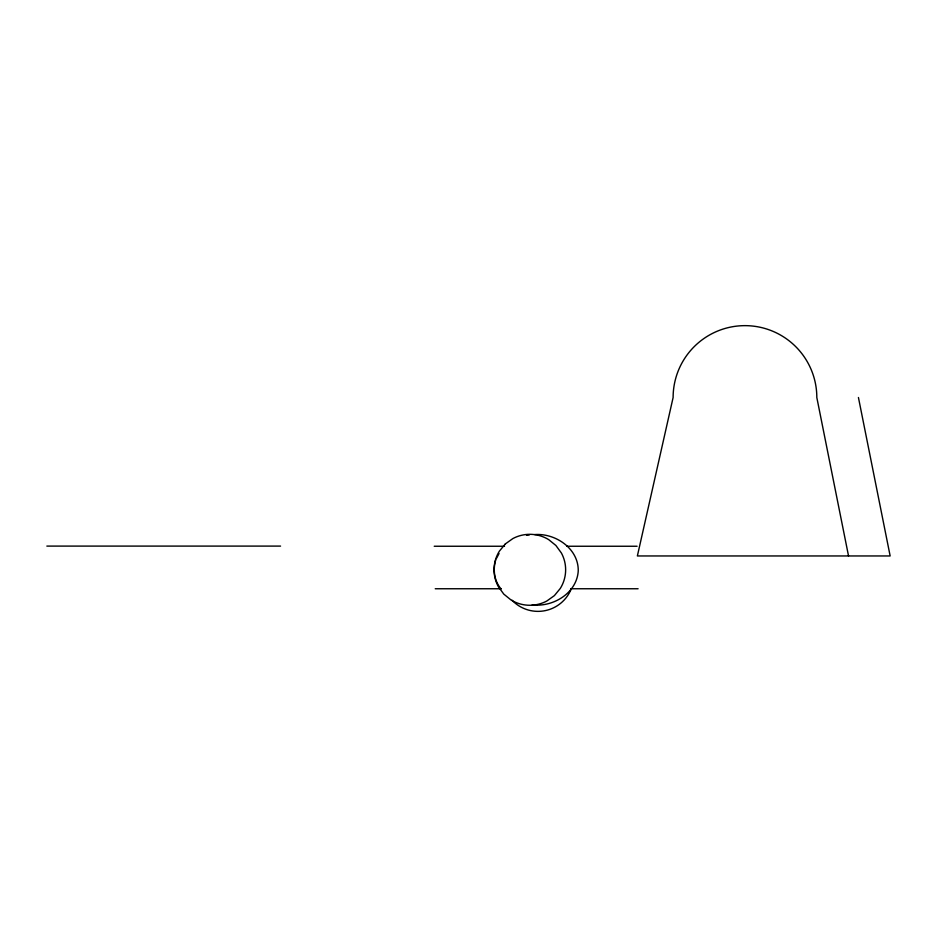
<?xml version="1.0" encoding="UTF-8"?>
<svg xmlns="http://www.w3.org/2000/svg" width="937" height="937" viewBox="0 0 937 937"><rect width="100%" height="100%" fill="white"/><g stroke="black" fill="none" stroke-linecap="round" stroke-linejoin="round"><path stroke-width="1.41" d="M495.825 559.576C492.733 569.368 494.174 580.788 500.897 588.741M496.469 558.37L499.046 553.544M526.5 535.261L529.229 535.027M534.699 534.57C555.489 533.036 578.597 548.555 578.246 570.867C576.911 593.191 552.982 607.399 532.169 604.88M46.85 546.095L280.561 546.095M434.229 546.248L504.528 546.248M566.803 546.248L637.101 546.248M435.236 588.752L501.283 588.752M570.633 588.752L638.097 588.752M858.433 397.499L890.15 555.957L637.371 555.957L673.117 397.499A71.856 71.856 0 0 1 744.974 325.643A71.856 71.856 0 0 1 816.818 397.499L848.535 555.957M512.024 600.207A35.817 35.817 0 0 0 562.469 601.718A35.348 35.348 0 0 0 571.336 588.623M505.312 543.952L499.398 551.132A35.208 35.208 0 0 0 498.308 586.585L503.778 594.105L511.005 599.961A36.063 36.063 0 0 0 546.786 601.039L554.376 595.627L560.279 588.459A35.208 35.208 0 0 0 561.38 552.994L555.91 545.486L548.672 539.618A36.063 36.063 0 0 0 512.89 538.552L505.312 543.952"/></g></svg>
